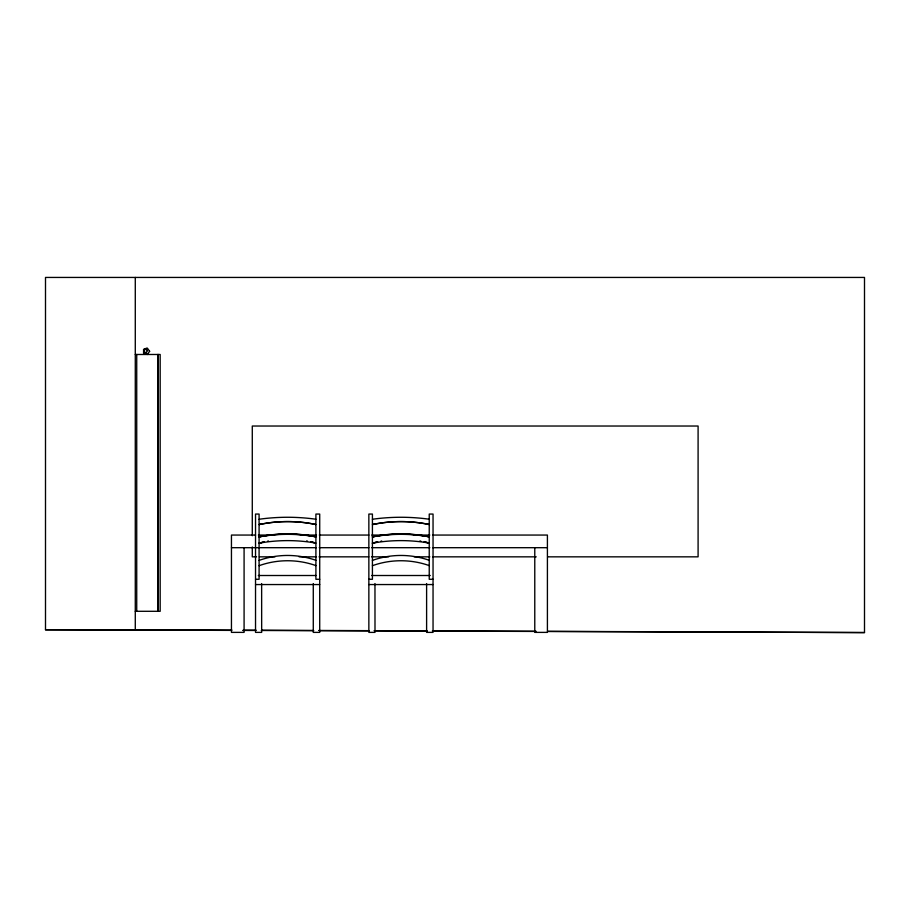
<?xml version="1.0" encoding="UTF-8"?>
<svg xmlns="http://www.w3.org/2000/svg" width="910" height="910" viewBox="0 0 910 910"><rect width="100%" height="100%" fill="white"/><g stroke="black" fill="none" stroke-linecap="round" stroke-linejoin="round"><path stroke-width="1.36" d="M259.088 560.435L260.669 559.843A84.994 84.994 0 0 1 314.576 559.843L315.906 560.332M259.088 565.724L260.669 565.133A84.994 84.994 0 0 1 314.576 565.133L315.906 565.633M372.417 560.435L373.999 559.843A84.994 84.994 0 0 1 427.905 559.843L429.236 560.332M372.417 565.724L373.999 565.133A84.994 84.994 0 0 1 427.905 565.133L429.236 565.633M259.088 543.179L264.241 541.86L259.088 543.179A161.57 161.57 0 0 1 315.906 543.099L311.254 541.905M372.417 543.179L377.57 541.86L372.417 543.179A161.57 161.57 0 0 1 429.236 543.099L424.583 541.905M259.088 536.877L260.795 536.502A138.297 138.297 0 0 1 314.439 536.502L315.906 536.82A161.57 161.57 0 0 0 259.088 536.877A146.01 146.01 0 0 1 315.906 536.82M372.417 536.877L374.135 536.502A138.297 138.297 0 0 1 427.768 536.502L429.236 536.82A161.57 161.57 0 0 0 372.417 536.877A146.01 146.01 0 0 1 429.236 536.82M267.665 541.131L268.416 540.972M380.994 541.131L381.745 540.972M259.088 519.28L260.84 519.018A205.876 205.876 0 0 1 314.405 519.018L315.906 519.235M372.417 519.28L374.169 519.018A205.876 205.876 0 0 1 427.734 519.018L429.236 519.235M135.283 354.479L160.171 354.479L160.171 611.292L135.283 611.292M255.539 535.057L231.447 535.057L231.447 632.382L244.085 632.382L244.085 547.695M258.372 535.057L273.955 535.057M302.291 535.057L316.464 535.057M319.296 535.057L368.891 535.057M371.724 535.057L387.307 535.057M414.232 535.057L429.816 535.057M432.648 535.057L547.41 535.057L547.41 632.382L534.773 632.382L534.773 547.695M231.447 547.695L316.407 547.695M319.239 547.695L368.868 547.695M371.712 547.695L429.85 547.695M432.682 547.695L547.41 547.695M256.552 556.84L252.286 556.84L252.286 546.944M259.384 556.84L275.013 556.84M299.14 556.84L316.214 556.84M319.012 556.84L368.789 556.84M371.542 556.84L388.672 556.84M414.141 556.84L429.873 556.84M432.603 556.84L536.24 556.84M547.604 556.84L698.095 556.84L698.095 426.028L252.286 426.028L252.286 535.74M258.315 575.507L315.906 575.507M371.644 575.507L430.259 575.507M255.528 579.283L259.088 579.283L259.088 514.059L255.528 514.059L255.528 632.382L261.671 632.382L261.636 583.56M319.717 579.283L315.906 579.283L315.906 514.059L319.717 514.059L319.717 632.382L313.279 632.382L313.279 583.56M368.857 579.283L372.417 579.283L372.417 514.059L368.857 514.059L368.857 632.382L375 632.382L374.965 583.56M433.046 579.283L429.236 579.283L429.236 514.059L433.046 514.059L433.046 632.382L426.608 632.382L426.608 583.56M255.528 584.55L319.717 584.55M368.857 584.55L433.046 584.55M547.968 631.483L864.5 632.564L864.5 277.436L45.5 277.436L45.5 629.754L169.203 629.754M231.948 630.13L135.283 629.754L135.283 277.436M243.323 630.175L256.108 630.22M261.796 630.243L312.972 630.437M318.659 630.459L368.413 630.653M374.09 630.676L426.688 630.88M432.375 630.903L536.138 631.301M547.513 631.347L864.5 632.564M45.5 629.754L231.447 630.391M242.799 630.437L255.573 630.471M261.25 630.493L313.768 630.676M319.444 630.698L369.13 630.869M374.806 630.88L427.325 631.062M433.001 631.085L535.194 631.438M419.897 540.927L420.818 541.12M306.568 540.927L307.489 541.12M424.071 541.803L427.837 542.69M310.742 541.803L314.496 542.69M158.135 354.479L158.135 611.292M157.93 354.479L157.93 611.292M136.727 354.479L136.727 611.292M147.238 350.68L146.203 352.966L144.531 352.102L144.531 349.269L146.203 348.393L147.238 350.68M149.638 351.283L147.318 354.468L143.575 353.251L143.575 349.315L147.318 348.098L149.638 351.283M260.795 524.205L259.088 524.581A137.262 137.262 0 0 1 315.906 524.524L314.439 524.205A138.297 138.297 0 0 0 260.795 524.205M374.135 524.205L372.417 524.581A137.262 137.262 0 0 1 429.236 524.524L427.768 524.205A138.297 138.297 0 0 0 374.135 524.205"/></g></svg>
